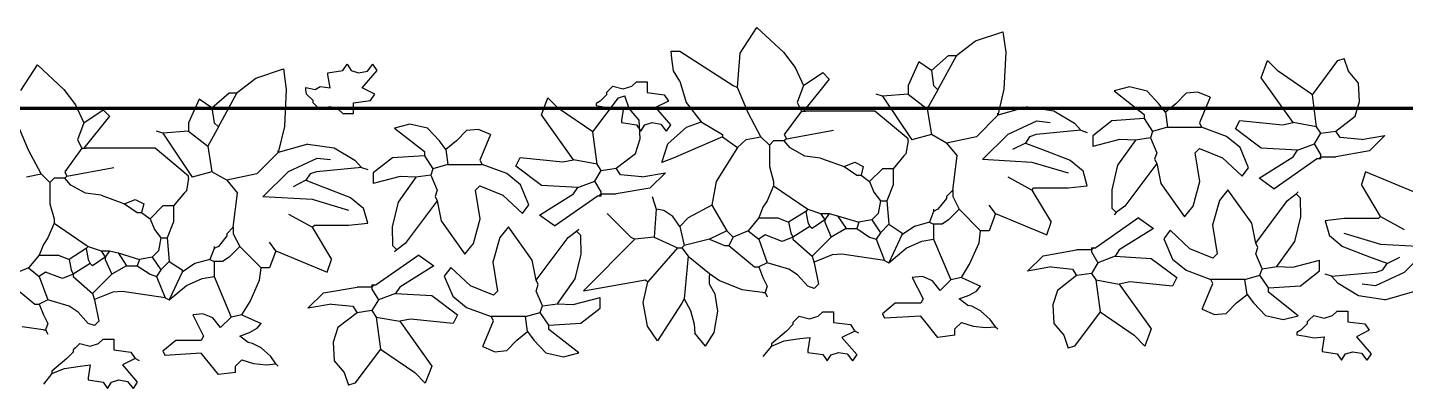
# Model space of a CAD drawing. Header units: inches. Extents: x 140.5 to 186.8, y 19 to 37.2.
# Drawn here: x 149.263 to 151.323, y 32.458 to 32.997 of the extents above; entities that cross this region are included whole.
import ezdxf

# ---------------------------------------------------------------- set-up
doc = ezdxf.new("R2010")
doc.units = ezdxf.units.IN
doc.header["$MEASUREMENT"] = 0
doc.layers.add('A-FLOR-FTPT', color=6, linetype='Continuous', lineweight=70)
doc.layers.add('VERDE_siepe', color=96, linetype='Continuous')

msp = doc.modelspace()

# ---------------------------------------------------------------- linework, layer by layer
at = {"layer": 'A-FLOR-FTPT'}
msp.add_line((154.5176, 32.8759), (145.4476, 32.8759), dxfattribs=at)
at = {"layer": 'VERDE_siepe'}
for p, q in [((150.3285, 32.9582), (150.3534, 32.9966)), ((150.3534, 32.9966), (150.393, 32.9598)), ((150.6522, 32.9552), (150.68, 32.9767)), ((150.68, 32.9767), (150.721, 32.9905)), ((150.721, 32.9905), (150.7254, 32.9598)), ((150.2253, 32.9612), (150.238, 32.9612)), ((150.226, 32.9506), (150.2253, 32.9612)), ((150.238, 32.9612), (150.3177, 32.9102)), ((150.3241, 32.907), (150.3285, 32.9582)), ((150.393, 32.9598), (150.4105, 32.9368)), ((150.6143, 32.9325), (150.6398, 32.9549)), ((150.6239, 32.9038), (150.6522, 32.9552)), ((150.6398, 32.9549), (150.6526, 32.9549)), ((150.7254, 32.9598), (150.7225, 32.9045)), ((149.253, 32.9027), (149.2779, 32.941)), ((149.2779, 32.941), (149.3175, 32.9042)), ((149.6045, 32.9211), (149.6455, 32.9349)), ((149.6455, 32.9349), (149.6499, 32.9042)), ((149.7122, 32.9291), (149.7345, 32.9323)), ((149.7345, 32.9323), (149.7409, 32.9418)), ((149.7409, 32.9418), (149.7471, 32.9326)), ((149.7471, 32.9326), (149.758, 32.9291)), ((149.758, 32.9291), (149.7711, 32.9314)), ((149.7632, 32.9068), (149.7855, 32.9323)), ((149.7711, 32.9314), (149.7792, 32.9418)), ((149.7855, 32.9323), (149.7792, 32.9418)), ((150.2289, 32.9322), (150.226, 32.9506)), ((150.238, 32.9166), (150.2289, 32.9322)), ((150.4105, 32.9368), (150.423, 32.9102)), ((150.5952, 32.9453), (150.5792, 32.9102)), ((150.6143, 32.9325), (150.5952, 32.9453)), ((150.6143, 32.9325), (150.6175, 32.9102)), ((151.107, 32.9217), (151.1165, 32.9473)), ((151.1325, 32.9313), (151.1165, 32.9473)), ((151.1835, 32.8962), (151.1325, 32.9313)), ((151.1835, 32.8962), (151.2218, 32.9473)), ((151.2218, 32.9473), (151.2313, 32.9505)), ((151.2377, 32.9313), (151.2313, 32.9505)), ((151.2526, 32.9136), (151.2377, 32.9313)), ((149.5767, 32.8996), (149.6045, 32.9211)), ((149.7122, 32.9259), (149.7122, 32.9291)), ((149.7154, 32.9068), (149.7122, 32.9259)), ((150.1662, 32.909), (150.1732, 32.9154)), ((150.1732, 32.9154), (150.1891, 32.9154)), ((150.1891, 32.9154), (150.1891, 32.8995)), ((150.238, 32.9166), (150.2476, 32.8847)), ((150.423, 32.9102), (150.4517, 32.9293)), ((150.4612, 32.9198), (150.423, 32.8719)), ((150.4517, 32.9293), (150.4612, 32.9198)), ((151.1548, 32.8548), (151.107, 32.9217)), ((151.2541, 32.886), (151.2526, 32.9136)), ((149.3175, 32.9042), (149.335, 32.8812)), ((149.5388, 32.877), (149.5643, 32.8993)), ((149.5484, 32.8483), (149.5767, 32.8996)), ((149.5643, 32.8993), (149.5771, 32.8993)), ((149.6499, 32.9042), (149.647, 32.849)), ((149.6789, 32.9038), (149.6789, 32.907)), ((149.6789, 32.907), (149.6933, 32.9042)), ((149.6803, 32.8972), (149.6789, 32.9038)), ((149.6899, 32.8876), (149.6803, 32.8972)), ((149.6933, 32.9042), (149.7003, 32.9086)), ((149.7003, 32.9086), (149.7154, 32.9068)), ((149.7823, 32.8972), (149.7632, 32.9068)), ((149.776, 32.8876), (149.7823, 32.8972)), ((150.0314, 32.8662), (150.041, 32.8917)), ((150.057, 32.8757), (150.041, 32.8917)), ((150.108, 32.8407), (150.1463, 32.8917)), ((150.1285, 32.8963), (150.119, 32.8867)), ((150.1317, 32.9027), (150.1285, 32.8995)), ((150.1285, 32.8995), (150.1285, 32.8963)), ((150.1317, 32.9027), (150.1381, 32.909)), ((150.1381, 32.909), (150.1536, 32.905)), ((150.1463, 32.8917), (150.1558, 32.8949)), ((150.1536, 32.905), (150.1662, 32.909)), ((150.1622, 32.8757), (150.1558, 32.8949)), ((150.1891, 32.8995), (150.2146, 32.8963)), ((150.2146, 32.8963), (150.221, 32.8867)), ((150.3177, 32.9102), (150.3241, 32.907)), ((150.3402, 32.8693), (150.3241, 32.907)), ((150.423, 32.9102), (150.4134, 32.8847)), ((150.541, 32.8943), (150.5314, 32.8974)), ((150.5792, 32.8974), (150.541, 32.8943)), ((150.541, 32.8943), (150.5847, 32.8288)), ((150.5792, 32.9102), (150.5792, 32.8974)), ((150.5792, 32.8974), (150.6079, 32.8751)), ((150.6239, 32.9038), (150.6079, 32.8751)), ((150.6175, 32.9102), (150.6239, 32.9038)), ((150.7225, 32.9045), (150.7132, 32.8656)), ((150.91, 32.9079), (150.8872, 32.9021)), ((150.8872, 32.9021), (150.9319, 32.867)), ((150.9364, 32.9017), (150.91, 32.9079)), ((150.9542, 32.8829), (150.9364, 32.9017)), ((150.9949, 32.8987), (150.9797, 32.8829)), ((151.0125, 32.9002), (150.9949, 32.8987)), ((151.0307, 32.8925), (151.0125, 32.9002)), ((151.0307, 32.8925), (151.0148, 32.8542)), ((151.1899, 32.8484), (151.1835, 32.8962)), ((149.335, 32.8812), (149.3475, 32.8546)), ((149.3475, 32.8546), (149.3762, 32.8738)), ((149.3762, 32.8738), (149.3857, 32.8642)), ((149.5197, 32.8897), (149.5037, 32.8546)), ((149.5388, 32.877), (149.5197, 32.8897)), ((149.5388, 32.877), (149.542, 32.8546)), ((149.6899, 32.8844), (149.6899, 32.8876)), ((149.6931, 32.8813), (149.6899, 32.8844)), ((149.6931, 32.8813), (149.6994, 32.8749)), ((149.6994, 32.8749), (149.715, 32.8789)), ((149.715, 32.8789), (149.7275, 32.8749)), ((149.7275, 32.8749), (149.7345, 32.8685)), ((149.7505, 32.8844), (149.776, 32.8876)), ((149.7505, 32.8685), (149.7505, 32.8844)), ((150.108, 32.8407), (150.057, 32.8757)), ((150.119, 32.8867), (150.1131, 32.8833)), ((150.1131, 32.8833), (150.1131, 32.8801)), ((150.1131, 32.8801), (150.1262, 32.8778)), ((150.1262, 32.8778), (150.1389, 32.8753)), ((150.1389, 32.8753), (150.154, 32.8772)), ((150.154, 32.8772), (150.1508, 32.858)), ((150.1771, 32.8581), (150.1622, 32.8757)), ((150.221, 32.8867), (150.2019, 32.8772)), ((150.2019, 32.8772), (150.2242, 32.8516)), ((150.2476, 32.8847), (150.2699, 32.856)), ((150.4198, 32.8719), (150.3943, 32.8368)), ((150.4134, 32.8847), (150.4198, 32.8719)), ((150.4198, 32.8719), (150.423, 32.8719)), ((150.423, 32.8719), (150.4262, 32.8719)), ((150.5295, 32.8719), (150.4262, 32.8719)), ((150.5792, 32.8305), (150.5295, 32.8719)), ((150.6079, 32.8751), (150.6143, 32.8368)), ((150.7578, 32.8783), (150.7132, 32.8656)), ((150.7578, 32.8783), (150.7971, 32.8723)), ((150.7971, 32.8723), (150.8279, 32.8539)), ((150.9638, 32.8702), (150.9542, 32.8829)), ((150.9797, 32.8829), (150.9638, 32.8702)), ((150.9638, 32.8702), (150.9669, 32.8479)), ((151.2473, 32.8643), (151.2541, 32.886)), ((149.2647, 32.8137), (149.2486, 32.8514)), ((149.3475, 32.8546), (149.3379, 32.8291)), ((149.3857, 32.8642), (149.3475, 32.8164)), ((149.5037, 32.8546), (149.5037, 32.8419)), ((149.542, 32.8546), (149.5484, 32.8483)), ((149.647, 32.849), (149.6377, 32.81)), ((149.7345, 32.8685), (149.7505, 32.8685)), ((149.8345, 32.8523), (149.8117, 32.8465)), ((149.8609, 32.8462), (149.8345, 32.8523)), ((150.0793, 32.7992), (150.0314, 32.8662)), ((150.1508, 32.858), (150.1508, 32.8548)), ((150.1508, 32.8548), (150.1732, 32.8516)), ((150.1732, 32.8516), (150.1796, 32.8421)), ((150.1786, 32.8305), (150.1771, 32.8581)), ((150.1796, 32.8421), (150.1858, 32.8514)), ((150.1858, 32.8514), (150.1967, 32.8548)), ((150.1967, 32.8548), (150.2097, 32.8525)), ((150.2097, 32.8525), (150.2178, 32.8421)), ((150.2242, 32.8516), (150.2178, 32.8421)), ((150.248, 32.8478), (150.2699, 32.856)), ((150.2699, 32.856), (150.3018, 32.8368)), ((150.3592, 32.8337), (150.3402, 32.8693)), ((150.7132, 32.8656), (150.6813, 32.8337)), ((150.7132, 32.8656), (150.7132, 32.8687)), ((150.7288, 32.8374), (150.7716, 32.8571)), ((150.7716, 32.8571), (150.7917, 32.8551)), ((150.8279, 32.8539), (150.8376, 32.8432)), ((150.884, 32.8574), (150.8553, 32.8351)), ((150.9319, 32.8606), (150.884, 32.8574)), ((150.9319, 32.867), (150.9319, 32.8606)), ((150.9319, 32.8606), (150.9446, 32.8415)), ((151.0148, 32.8542), (151.018, 32.8479)), ((151.0687, 32.8452), (151.0751, 32.858)), ((151.0751, 32.858), (151.1388, 32.8516)), ((151.1388, 32.8516), (151.1548, 32.8548)), ((151.1899, 32.8484), (151.1548, 32.8548)), ((151.2186, 32.842), (151.2473, 32.8643)), ((149.3379, 32.8291), (149.3443, 32.8164)), ((149.4655, 32.8387), (149.4559, 32.8419)), ((149.5037, 32.8419), (149.4655, 32.8387)), ((149.4655, 32.8387), (149.5092, 32.7732)), ((149.5037, 32.8419), (149.5324, 32.8196)), ((149.5484, 32.8483), (149.5324, 32.8196)), ((149.8117, 32.8465), (149.8564, 32.8114)), ((149.8787, 32.8274), (149.8609, 32.8462)), ((149.9194, 32.8431), (149.9042, 32.8274)), ((149.937, 32.8446), (149.9194, 32.8431)), ((149.9552, 32.8369), (149.937, 32.8446)), ((149.9552, 32.8369), (149.9393, 32.7987)), ((150.1144, 32.7928), (150.108, 32.8407)), ((150.1718, 32.8088), (150.1786, 32.8305)), ((150.2202, 32.8232), (150.248, 32.8478)), ((150.3018, 32.8337), (150.2284, 32.8018)), ((150.3018, 32.8368), (150.3018, 32.8337)), ((150.3018, 32.8337), (150.3241, 32.8177)), ((150.3241, 32.8177), (150.3373, 32.8294)), ((150.3373, 32.8294), (150.3592, 32.8337)), ((150.3592, 32.8337), (150.372, 32.8209)), ((150.3943, 32.8368), (150.3975, 32.8305)), ((150.3975, 32.8305), (150.3943, 32.8273)), ((150.3975, 32.8305), (150.4676, 32.8432)), ((150.5792, 32.8273), (150.5792, 32.8305)), ((150.6143, 32.8368), (150.5847, 32.8288)), ((150.6366, 32.8241), (150.6143, 32.8368)), ((150.6813, 32.8337), (150.6366, 32.8241)), ((150.6905, 32.7994), (150.7288, 32.8374)), ((150.761, 32.8337), (150.7546, 32.8241)), ((150.7706, 32.8368), (150.761, 32.8337)), ((150.8376, 32.8432), (150.7706, 32.8368)), ((150.8376, 32.8432), (150.8471, 32.84)), ((150.8553, 32.8351), (150.8553, 32.8192)), ((150.8954, 32.8296), (150.8553, 32.8192)), ((150.9191, 32.8287), (150.8924, 32.7913)), ((150.9191, 32.8287), (150.8954, 32.8296)), ((150.9414, 32.8319), (150.9191, 32.8287)), ((150.9446, 32.8415), (150.9414, 32.8319)), ((150.9414, 32.8319), (150.951, 32.8096)), ((150.9669, 32.8479), (150.9446, 32.8415)), ((150.9669, 32.8479), (151.018, 32.8479)), ((151.055, 32.8342), (151.018, 32.8479)), ((151.0755, 32.8174), (151.055, 32.8342)), ((151.107, 32.8165), (151.0687, 32.8452)), ((151.1867, 32.8229), (151.1962, 32.8388)), ((151.1962, 32.8388), (151.1899, 32.8484)), ((151.1962, 32.8388), (151.2186, 32.842)), ((151.2249, 32.8325), (151.2186, 32.842)), ((151.2568, 32.8293), (151.2249, 32.8325)), ((151.2568, 32.8293), (151.2921, 32.8354)), ((151.2921, 32.8354), (151.2687, 32.8124)), ((149.2837, 32.7781), (149.2647, 32.8137)), ((149.3443, 32.8164), (149.3188, 32.7813)), ((149.3443, 32.8164), (149.3475, 32.8164)), ((149.3475, 32.8164), (149.3507, 32.8164)), ((149.454, 32.8164), (149.3507, 32.8164)), ((149.5037, 32.7749), (149.454, 32.8164)), ((149.5324, 32.8196), (149.5388, 32.7813)), ((149.6377, 32.81), (149.6058, 32.7781)), ((149.6823, 32.8227), (149.6377, 32.81)), ((149.6377, 32.81), (149.6377, 32.8132)), ((149.6823, 32.8227), (149.7216, 32.8168)), ((149.7216, 32.8168), (149.7524, 32.7984)), ((149.8564, 32.8114), (149.8564, 32.8051)), ((149.8883, 32.8146), (149.8787, 32.8274)), ((149.9042, 32.8274), (149.8883, 32.8146)), ((149.8883, 32.8146), (149.8914, 32.7923)), ((150.1431, 32.7865), (150.1718, 32.8088)), ((150.2112, 32.7949), (150.2202, 32.8232)), ((150.3241, 32.8177), (150.2922, 32.7667)), ((150.3783, 32.8273), (150.372, 32.8209)), ((150.372, 32.8209), (150.372, 32.789)), ((150.3943, 32.8273), (150.3783, 32.8273)), ((150.4032, 32.8171), (150.3943, 32.8273)), ((150.4252, 32.8048), (150.4032, 32.8171)), ((150.5761, 32.8081), (150.5729, 32.805)), ((150.5792, 32.8273), (150.5761, 32.8081)), ((150.6366, 32.8241), (150.6526, 32.805)), ((150.7546, 32.8241), (150.7355, 32.8145)), ((150.7546, 32.8241), (150.7802, 32.8145)), ((150.7802, 32.8145), (150.8216, 32.7986)), ((150.951, 32.8096), (150.9478, 32.8)), ((151.0148, 32.816), (151.0084, 32.8096)), ((151.0154, 32.7667), (151.0084, 32.8096)), ((151.0148, 32.816), (151.0491, 32.802)), ((151.0881, 32.7873), (151.0755, 32.8174)), ((151.1612, 32.8133), (151.107, 32.8165)), ((151.1548, 32.8038), (151.1612, 32.8133)), ((151.1612, 32.8133), (151.1867, 32.8229)), ((151.1962, 32.8069), (151.1867, 32.8229)), ((151.2687, 32.8124), (151.2186, 32.8038)), ((149.322, 32.7749), (149.3921, 32.7877)), ((149.6533, 32.7819), (149.6961, 32.8016)), ((149.7621, 32.7877), (149.6951, 32.7813)), ((149.6961, 32.8016), (149.7162, 32.7995)), ((149.7524, 32.7984), (149.7621, 32.7877)), ((149.7621, 32.7877), (149.7716, 32.7845)), ((149.8085, 32.8019), (149.7798, 32.7795)), ((149.8564, 32.8051), (149.8085, 32.8019)), ((149.8564, 32.8051), (149.8691, 32.7859)), ((149.8914, 32.7923), (149.8691, 32.7859)), ((149.8914, 32.7923), (149.9425, 32.7923)), ((149.9393, 32.7987), (149.9425, 32.7923)), ((149.9795, 32.7787), (149.9425, 32.7923)), ((149.9932, 32.7896), (149.9996, 32.8024)), ((150.0314, 32.7609), (149.9932, 32.7896)), ((149.9996, 32.8024), (150.0633, 32.796)), ((150.0633, 32.796), (150.0793, 32.7992)), ((150.1144, 32.7928), (150.0793, 32.7992)), ((150.1207, 32.7833), (150.1144, 32.7928)), ((150.2284, 32.8018), (150.2112, 32.7949)), ((150.372, 32.789), (150.3783, 32.7667)), ((150.4485, 32.8018), (150.4252, 32.8048)), ((150.4485, 32.8018), (150.4836, 32.789)), ((150.4836, 32.789), (150.4995, 32.7954)), ((150.4836, 32.789), (150.5027, 32.7763)), ((150.4995, 32.7954), (150.5123, 32.789)), ((150.5123, 32.789), (150.5091, 32.7763)), ((150.5729, 32.805), (150.5569, 32.7858)), ((150.6462, 32.7539), (150.6526, 32.805)), ((150.7645, 32.7953), (150.6905, 32.7994)), ((150.819, 32.779), (150.7645, 32.7953)), ((150.8216, 32.7986), (150.8408, 32.7826)), ((150.8924, 32.7913), (150.8836, 32.7545)), ((150.951, 32.7936), (150.9032, 32.7299)), ((150.9478, 32.8), (150.951, 32.7936)), ((150.951, 32.7936), (150.9569, 32.7637)), ((151.0491, 32.802), (151.0786, 32.7745)), ((151.0786, 32.7745), (151.0881, 32.7873)), ((151.1038, 32.7719), (151.1548, 32.8038)), ((151.1261, 32.7559), (151.1899, 32.8006)), ((151.1931, 32.8006), (151.1899, 32.8006)), ((151.1931, 32.8006), (151.1962, 32.8038)), ((151.1962, 32.8006), (151.1931, 32.8006)), ((151.1962, 32.8038), (151.1962, 32.8069)), ((151.1962, 32.8006), (151.1962, 32.8038)), ((151.1962, 32.8038), (151.2186, 32.8038)), ((149.2618, 32.7738), (149.2837, 32.7781)), ((149.2837, 32.7781), (149.2965, 32.7653)), ((149.3028, 32.7717), (149.2965, 32.7653)), ((149.3188, 32.7717), (149.3028, 32.7717)), ((149.3188, 32.7813), (149.322, 32.7749)), ((149.322, 32.7749), (149.3188, 32.7717)), ((149.3277, 32.7615), (149.3188, 32.7717)), ((149.5037, 32.7717), (149.5006, 32.7526)), ((149.5037, 32.7717), (149.5037, 32.7749)), ((149.5388, 32.7813), (149.5092, 32.7732)), ((149.5611, 32.7685), (149.5388, 32.7813)), ((149.6058, 32.7781), (149.5611, 32.7685)), ((149.5611, 32.7685), (149.5771, 32.7494)), ((149.615, 32.7438), (149.6533, 32.7819)), ((149.6791, 32.7685), (149.66, 32.759)), ((149.6855, 32.7781), (149.6791, 32.7685)), ((149.6791, 32.7685), (149.7047, 32.759)), ((149.6951, 32.7813), (149.6855, 32.7781)), ((149.7798, 32.7795), (149.7798, 32.7636)), ((149.8199, 32.7741), (149.7798, 32.7636)), ((149.8436, 32.7732), (149.8169, 32.7357)), ((149.8436, 32.7732), (149.8199, 32.7741)), ((149.8659, 32.7763), (149.8436, 32.7732)), ((149.8691, 32.7859), (149.8659, 32.7763)), ((149.8659, 32.7763), (149.8755, 32.754)), ((150, 32.7618), (149.9795, 32.7787)), ((150.0857, 32.7578), (150.1112, 32.7673)), ((150.1112, 32.7673), (150.1207, 32.7833)), ((150.1207, 32.7514), (150.1112, 32.7673)), ((150.1207, 32.7833), (150.1431, 32.7865)), ((150.1494, 32.7769), (150.1431, 32.7865)), ((150.1813, 32.7737), (150.1494, 32.7769)), ((150.1813, 32.7737), (150.2166, 32.7798)), ((150.2166, 32.7798), (150.1932, 32.7568)), ((150.2922, 32.7667), (150.2859, 32.7316)), ((150.3783, 32.7667), (150.3783, 32.7603)), ((150.5027, 32.7763), (150.5091, 32.7763)), ((150.5091, 32.7763), (150.5218, 32.7667)), ((150.541, 32.7858), (150.5218, 32.7667)), ((150.5218, 32.7667), (150.5282, 32.7507)), ((150.5569, 32.7858), (150.541, 32.7858)), ((150.5569, 32.7858), (150.557, 32.7619)), ((150.7642, 32.7539), (150.7291, 32.7731)), ((150.8471, 32.7603), (150.8408, 32.7826)), ((151.0052, 32.7299), (151.0154, 32.7667)), ((151.1261, 32.7559), (151.1038, 32.7719)), ((151.2632, 32.7814), (151.2568, 32.7623)), ((151.3398, 32.7495), (151.2632, 32.7814)), ((149.2965, 32.7653), (149.2965, 32.7334)), ((149.3497, 32.7493), (149.3277, 32.7615)), ((149.373, 32.7462), (149.3497, 32.7493)), ((149.373, 32.7462), (149.4081, 32.7334)), ((149.4974, 32.7494), (149.4814, 32.7303)), ((149.5006, 32.7526), (149.4974, 32.7494)), ((149.5707, 32.6984), (149.5771, 32.7494)), ((149.7047, 32.759), (149.7461, 32.743)), ((149.8755, 32.754), (149.8723, 32.7445)), ((149.9393, 32.7604), (149.9329, 32.754)), ((149.9399, 32.7112), (149.9329, 32.754)), ((149.9393, 32.7604), (149.9736, 32.7464)), ((149.9736, 32.7464), (150.0031, 32.7189)), ((150.0126, 32.7317), (150, 32.7618)), ((150.0283, 32.7163), (150.0793, 32.7482)), ((150.0857, 32.7578), (150.0314, 32.7609)), ((150.0793, 32.7482), (150.0857, 32.7578)), ((150.1176, 32.745), (150.1207, 32.7482)), ((150.1207, 32.7482), (150.1207, 32.7514)), ((150.1207, 32.745), (150.1207, 32.7482)), ((150.1207, 32.7482), (150.1431, 32.7482)), ((150.1932, 32.7568), (150.1431, 32.7482)), ((150.3783, 32.7603), (150.3688, 32.738)), ((150.3783, 32.7603), (150.4294, 32.7252)), ((150.5282, 32.7507), (150.5378, 32.738)), ((150.557, 32.7619), (150.5474, 32.738)), ((150.6462, 32.7539), (150.6366, 32.7444)), ((150.6462, 32.7539), (150.6462, 32.7444)), ((150.7642, 32.7539), (150.7674, 32.7571)), ((150.7642, 32.7539), (150.7929, 32.7061)), ((150.7674, 32.7571), (150.8184, 32.7571)), ((150.8184, 32.7571), (150.8471, 32.7603)), ((150.8836, 32.7545), (150.884, 32.7267)), ((150.9569, 32.7637), (150.9925, 32.7139)), ((151.0573, 32.7545), (151.0445, 32.7385)), ((151.0929, 32.7047), (151.0573, 32.7545)), ((151.1466, 32.7385), (151.1593, 32.7481)), ((151.1593, 32.7481), (151.1625, 32.7513)), ((151.1657, 32.7417), (151.1593, 32.7481)), ((151.2855, 32.7145), (151.2568, 32.7623)), ((149.2965, 32.7334), (149.3028, 32.7111)), ((149.4081, 32.7334), (149.424, 32.7398)), ((149.4081, 32.7334), (149.4272, 32.7207)), ((149.424, 32.7398), (149.4368, 32.7334)), ((149.4368, 32.7334), (149.4336, 32.7207)), ((149.4655, 32.7303), (149.4463, 32.7111)), ((149.4814, 32.7303), (149.4655, 32.7303)), ((149.4814, 32.7303), (149.4815, 32.7063)), ((149.689, 32.7397), (149.615, 32.7438)), ((149.7435, 32.7234), (149.689, 32.7397)), ((149.7461, 32.743), (149.7652, 32.7271)), ((149.7716, 32.7047), (149.7652, 32.7271)), ((149.8169, 32.7357), (149.8081, 32.6989)), ((149.8755, 32.7381), (149.8277, 32.6743)), ((149.8723, 32.7445), (149.8755, 32.7381)), ((149.8755, 32.7381), (149.8814, 32.7081)), ((150.0031, 32.7189), (150.0126, 32.7317)), ((150.0506, 32.7004), (150.1144, 32.745)), ((150.1176, 32.745), (150.1144, 32.745)), ((150.1207, 32.745), (150.1176, 32.745)), ((150.1966, 32.7444), (150.2029, 32.7252)), ((150.2029, 32.7252), (150.1997, 32.6838)), ((150.2143, 32.7235), (150.2029, 32.7252)), ((150.2859, 32.7316), (150.2508, 32.7125)), ((150.2859, 32.7316), (150.3082, 32.6933)), ((150.3624, 32.7284), (150.356, 32.7125)), ((150.3688, 32.738), (150.3624, 32.7284)), ((150.4294, 32.7252), (150.4262, 32.722)), ((150.4294, 32.7252), (150.4485, 32.7189)), ((150.5378, 32.738), (150.5346, 32.7189)), ((150.5378, 32.738), (150.5474, 32.738)), ((150.5474, 32.738), (150.5505, 32.7029)), ((150.6175, 32.7252), (150.6175, 32.722)), ((150.6239, 32.7252), (150.6175, 32.722)), ((150.6366, 32.7412), (150.6239, 32.7252)), ((150.6366, 32.7444), (150.6366, 32.7412)), ((150.6558, 32.7252), (150.6398, 32.7093)), ((150.6462, 32.7444), (150.6558, 32.7252)), ((150.6558, 32.7252), (150.6877, 32.6933)), ((150.71, 32.7189), (150.7004, 32.7316)), ((150.884, 32.7267), (150.8904, 32.7203)), ((150.9032, 32.7299), (150.8904, 32.7203)), ((150.9925, 32.7139), (151.0052, 32.7299)), ((151.0445, 32.7385), (151.0343, 32.7017)), ((151.0988, 32.6747), (151.1466, 32.7385)), ((151.1661, 32.7139), (151.1657, 32.7417)), ((149.3028, 32.7047), (149.2933, 32.6824)), ((149.3028, 32.7111), (149.3028, 32.7047)), ((149.3028, 32.7047), (149.3539, 32.6697)), ((149.4272, 32.7207), (149.4336, 32.7207)), ((149.4336, 32.7207), (149.4463, 32.7111)), ((149.4463, 32.7111), (149.4527, 32.6952)), ((149.4815, 32.7063), (149.4719, 32.6824)), ((149.6887, 32.6984), (149.6536, 32.7175)), ((149.7429, 32.7016), (149.7716, 32.7047)), ((149.8814, 32.7081), (149.9169, 32.6584)), ((149.9297, 32.6743), (149.9399, 32.7112)), ((150.0506, 32.7004), (150.0283, 32.7163)), ((150.1296, 32.7189), (150.1647, 32.6838)), ((150.2275, 32.7143), (150.2143, 32.7235)), ((150.238, 32.6997), (150.2275, 32.7143)), ((150.2508, 32.7125), (150.238, 32.6997)), ((150.356, 32.7125), (150.3401, 32.6933)), ((150.356, 32.7125), (150.3847, 32.7125)), ((150.3847, 32.7125), (150.4007, 32.7061)), ((150.4262, 32.722), (150.4007, 32.7061)), ((150.4007, 32.7061), (150.4038, 32.6902)), ((150.4262, 32.722), (150.4294, 32.7061)), ((150.4294, 32.7061), (150.4325, 32.6997)), ((150.4549, 32.7093), (150.4357, 32.6965)), ((150.4485, 32.7189), (150.4549, 32.7093)), ((150.4485, 32.7189), (150.4612, 32.7189)), ((150.4612, 32.7189), (150.4549, 32.7093)), ((150.4549, 32.7093), (150.4549, 32.7061)), ((150.4549, 32.7061), (150.4644, 32.6838)), ((150.4612, 32.7189), (150.474, 32.7157)), ((150.474, 32.7157), (150.5059, 32.7061)), ((150.474, 32.7157), (150.4868, 32.6965)), ((150.5059, 32.7061), (150.5027, 32.6965)), ((150.525, 32.7093), (150.5059, 32.7061)), ((150.5346, 32.7189), (150.525, 32.7093)), ((150.525, 32.7093), (150.5378, 32.6902)), ((150.6111, 32.7061), (150.5888, 32.6997)), ((150.6175, 32.722), (150.6111, 32.7061)), ((150.6111, 32.7061), (150.6175, 32.7029)), ((150.6398, 32.7093), (150.6303, 32.7029)), ((150.71, 32.7189), (150.7004, 32.6933)), ((150.71, 32.7189), (150.7865, 32.687)), ((150.7865, 32.687), (150.7929, 32.7061)), ((150.9237, 32.7125), (150.8599, 32.6678)), ((150.8904, 32.7203), (150.8872, 32.7171)), ((150.9237, 32.7125), (150.946, 32.6965)), ((151.0988, 32.6747), (151.0929, 32.7047)), ((151.1573, 32.6771), (151.1661, 32.7139)), ((151.2313, 32.7113), (151.2026, 32.7081)), ((151.2026, 32.7081), (151.209, 32.6858)), ((151.2823, 32.7113), (151.2313, 32.7113)), ((151.2855, 32.7145), (151.2823, 32.7113)), ((151.2855, 32.7145), (151.3206, 32.6953)), ((149.4527, 32.6952), (149.4623, 32.6824)), ((149.5611, 32.6856), (149.5484, 32.6697)), ((149.5707, 32.6984), (149.5611, 32.6888)), ((149.5611, 32.6888), (149.5611, 32.6856)), ((149.5707, 32.6984), (149.5707, 32.6888)), ((149.5707, 32.6888), (149.5803, 32.6697)), ((149.6887, 32.6984), (149.6919, 32.7016)), ((149.6887, 32.6984), (149.7174, 32.6505)), ((149.6919, 32.7016), (149.7429, 32.7016)), ((149.8081, 32.6989), (149.8085, 32.6711)), ((149.9818, 32.6989), (149.969, 32.683)), ((150.0174, 32.6492), (149.9818, 32.6989)), ((150.0711, 32.683), (150.0838, 32.6925)), ((150.0838, 32.6925), (150.087, 32.6957)), ((150.0902, 32.6861), (150.0838, 32.6925)), ((150.0906, 32.6584), (150.0902, 32.6861)), ((150.238, 32.6997), (150.2444, 32.671)), ((150.3082, 32.6933), (150.2827, 32.6806)), ((150.3082, 32.6933), (150.3177, 32.6838)), ((150.3401, 32.6933), (150.3177, 32.6838)), ((150.3401, 32.6933), (150.356, 32.6806)), ((150.3656, 32.687), (150.356, 32.6806)), ((150.3911, 32.6774), (150.3656, 32.687)), ((150.4038, 32.6902), (150.407, 32.6838)), ((150.4325, 32.6997), (150.407, 32.6838)), ((150.4357, 32.6965), (150.4325, 32.6997)), ((150.4868, 32.6965), (150.4644, 32.6838)), ((150.4868, 32.6965), (150.5027, 32.6965)), ((150.5027, 32.6965), (150.5218, 32.6838)), ((150.5378, 32.6902), (150.5314, 32.6806)), ((150.5505, 32.7029), (150.5378, 32.6902)), ((150.5505, 32.7029), (150.5697, 32.6902)), ((150.5697, 32.687), (150.5505, 32.6455)), ((150.5888, 32.6997), (150.5697, 32.687)), ((150.5697, 32.6902), (150.5697, 32.687)), ((150.6303, 32.7029), (150.6175, 32.7029)), ((150.6175, 32.7029), (150.6175, 32.6806)), ((150.6853, 32.675), (150.6877, 32.6933)), ((150.7004, 32.6933), (150.6877, 32.6933)), ((150.946, 32.6965), (150.895, 32.6646)), ((150.9712, 32.6939), (150.9616, 32.6811)), ((151.0006, 32.6664), (150.9712, 32.6939)), ((151.0343, 32.7017), (151.0414, 32.6588)), ((151.2281, 32.6698), (151.209, 32.6858)), ((151.2308, 32.6894), (151.2853, 32.6731)), ((149.2869, 32.6729), (149.2805, 32.6569)), ((149.2933, 32.6824), (149.2869, 32.6729)), ((149.3507, 32.6665), (149.3252, 32.6505)), ((149.3539, 32.6697), (149.3507, 32.6665)), ((149.3507, 32.6665), (149.3539, 32.6505)), ((149.3539, 32.6697), (149.373, 32.6633)), ((149.4623, 32.6824), (149.4591, 32.6633)), ((149.4623, 32.6824), (149.4719, 32.6824)), ((149.4719, 32.6824), (149.475, 32.6473)), ((149.542, 32.6665), (149.5356, 32.6505)), ((149.542, 32.6697), (149.542, 32.6665)), ((149.5484, 32.6697), (149.542, 32.6665)), ((149.5803, 32.6697), (149.5643, 32.6537)), ((149.5803, 32.6697), (149.6122, 32.6378)), ((149.6345, 32.6633), (149.6249, 32.676)), ((149.8085, 32.6711), (149.8149, 32.6647)), ((149.8149, 32.6647), (149.8117, 32.6615)), ((149.8277, 32.6743), (149.8149, 32.6647)), ((149.917, 32.6584), (149.9297, 32.6743)), ((149.969, 32.683), (149.9588, 32.6461)), ((150.0233, 32.6192), (150.0711, 32.683)), ((150.171, 32.6806), (150.0941, 32.6036)), ((150.1647, 32.6838), (150.171, 32.6806)), ((150.1997, 32.6838), (150.171, 32.6806)), ((150.2348, 32.6678), (150.1902, 32.6168)), ((150.1997, 32.6838), (150.2348, 32.6678)), ((150.2348, 32.6678), (150.2412, 32.6678)), ((150.2444, 32.671), (150.2412, 32.6678)), ((150.2412, 32.6678), (150.2508, 32.6551)), ((150.2827, 32.6806), (150.2444, 32.671)), ((150.2827, 32.6806), (150.305, 32.671)), ((150.305, 32.671), (150.3114, 32.671)), ((150.3177, 32.6838), (150.3114, 32.671)), ((150.3114, 32.671), (150.3496, 32.6391)), ((150.356, 32.6806), (150.3688, 32.6455)), ((150.407, 32.6838), (150.3911, 32.6774)), ((150.407, 32.6838), (150.407, 32.6806)), ((150.407, 32.6806), (150.4357, 32.6551)), ((150.4644, 32.6838), (150.4357, 32.6551)), ((150.5218, 32.6838), (150.5314, 32.6806)), ((150.5314, 32.6806), (150.5442, 32.6487)), ((150.5505, 32.6455), (150.5763, 32.6671)), ((150.5763, 32.6671), (150.5997, 32.6775)), ((150.5997, 32.6775), (150.6175, 32.6806)), ((150.6175, 32.6806), (150.643, 32.62)), ((150.6712, 32.6431), (150.6853, 32.675)), ((150.781, 32.656), (150.8312, 32.6646)), ((150.8535, 32.6646), (150.8312, 32.6646)), ((150.8535, 32.6678), (150.8567, 32.6678)), ((150.8535, 32.6678), (150.8535, 32.6646)), ((150.8567, 32.6678), (150.8535, 32.6646)), ((150.8535, 32.6646), (150.8535, 32.6615)), ((150.8567, 32.6678), (150.8599, 32.6678)), ((150.895, 32.6646), (150.8886, 32.6551)), ((150.9616, 32.6811), (150.9743, 32.651)), ((151.035, 32.6524), (151.0006, 32.6664)), ((151.1019, 32.6684), (151.0988, 32.6747)), ((151.0988, 32.6588), (151.1019, 32.6684)), ((151.1306, 32.6397), (151.1573, 32.6771)), ((151.2696, 32.6539), (151.2281, 32.6698)), ((151.2853, 32.6731), (151.3592, 32.669)), ((151.3592, 32.669), (151.321, 32.631)), ((149.2805, 32.6569), (149.2646, 32.6378)), ((149.2805, 32.6569), (149.3092, 32.6569)), ((149.3092, 32.6569), (149.3252, 32.6505)), ((149.3252, 32.6505), (149.3283, 32.6346)), ((149.357, 32.6442), (149.3315, 32.6282)), ((149.3539, 32.6505), (149.357, 32.6442)), ((149.3602, 32.641), (149.357, 32.6442)), ((149.3794, 32.6537), (149.3602, 32.641)), ((149.373, 32.6633), (149.3794, 32.6537)), ((149.373, 32.6633), (149.3857, 32.6633)), ((149.3857, 32.6633), (149.3794, 32.6537)), ((149.3794, 32.6537), (149.3794, 32.6505)), ((149.3794, 32.6505), (149.3889, 32.6282)), ((149.3857, 32.6633), (149.3985, 32.6601)), ((149.3985, 32.6601), (149.4304, 32.6505)), ((149.3985, 32.6601), (149.4113, 32.641)), ((149.4304, 32.6505), (149.4272, 32.641)), ((149.4495, 32.6537), (149.4304, 32.6505)), ((149.4591, 32.6633), (149.4495, 32.6537)), ((149.4495, 32.6537), (149.4623, 32.6346)), ((149.475, 32.6473), (149.4623, 32.6346)), ((149.475, 32.6473), (149.4942, 32.6346)), ((149.5133, 32.6442), (149.4942, 32.6314)), ((149.5356, 32.6505), (149.5133, 32.6442)), ((149.5356, 32.6505), (149.542, 32.6473)), ((149.5548, 32.6473), (149.542, 32.6473)), ((149.542, 32.6473), (149.542, 32.625)), ((149.5643, 32.6537), (149.5548, 32.6473)), ((149.6345, 32.6633), (149.6249, 32.6378)), ((149.6345, 32.6633), (149.711, 32.6314)), ((149.711, 32.6314), (149.7174, 32.6505)), ((149.8482, 32.6569), (149.7844, 32.6123)), ((149.8482, 32.6569), (149.8705, 32.641)), ((149.9588, 32.6461), (149.9658, 32.6032)), ((150.0233, 32.6192), (150.0174, 32.6492)), ((150.0818, 32.6216), (150.0906, 32.6584)), ((150.2508, 32.6551), (150.2444, 32.5913)), ((150.2508, 32.6551), (150.2827, 32.6296)), ((150.3688, 32.6455), (150.356, 32.6391)), ((150.4011, 32.6359), (150.3688, 32.6455)), ((150.4357, 32.6551), (150.4389, 32.6455)), ((150.4659, 32.657), (150.4387, 32.6462)), ((150.4389, 32.6455), (150.4453, 32.6136)), ((150.4804, 32.6583), (150.4659, 32.657)), ((150.5442, 32.6487), (150.4804, 32.6583)), ((150.5442, 32.6487), (150.5505, 32.6455)), ((150.659, 32.6232), (150.6712, 32.6431)), ((150.7576, 32.633), (150.781, 32.656)), ((150.8535, 32.6615), (150.8631, 32.6455)), ((150.8631, 32.6455), (150.8535, 32.6296)), ((150.8886, 32.6551), (150.8631, 32.6455)), ((150.8886, 32.6551), (150.9428, 32.6519)), ((150.9428, 32.6519), (150.9811, 32.6232)), ((150.9743, 32.651), (150.9948, 32.6342)), ((151.035, 32.6524), (151.0414, 32.6588)), ((151.1083, 32.6365), (151.0988, 32.6588)), ((151.1544, 32.6388), (151.1944, 32.6492)), ((151.1944, 32.6333), (151.1944, 32.6492)), ((151.2951, 32.6443), (151.2696, 32.6539)), ((151.2887, 32.6347), (151.2951, 32.6443)), ((151.2951, 32.6443), (151.3142, 32.6539)), ((149.2646, 32.6378), (149.2422, 32.6282)), ((149.2646, 32.6378), (149.2805, 32.625)), ((149.2901, 32.6314), (149.2805, 32.625)), ((149.2805, 32.625), (149.2933, 32.5899)), ((149.3156, 32.6218), (149.2901, 32.6314)), ((149.3315, 32.6282), (149.3156, 32.6218)), ((149.3283, 32.6346), (149.3315, 32.6282)), ((149.3315, 32.6282), (149.3315, 32.625)), ((149.3315, 32.625), (149.3602, 32.5995)), ((149.3889, 32.6282), (149.3602, 32.5995)), ((149.4113, 32.641), (149.3889, 32.6282)), ((149.4113, 32.641), (149.4272, 32.641)), ((149.4272, 32.641), (149.4463, 32.6282)), ((149.4463, 32.6282), (149.4559, 32.625)), ((149.4623, 32.6346), (149.4559, 32.625)), ((149.4559, 32.625), (149.4687, 32.5931)), ((149.4942, 32.6314), (149.475, 32.5899)), ((149.4942, 32.6346), (149.4942, 32.6314)), ((149.5242, 32.6219), (149.542, 32.625)), ((149.542, 32.625), (149.5675, 32.5644)), ((149.6098, 32.6195), (149.6122, 32.6378)), ((149.6249, 32.6378), (149.6122, 32.6378)), ((149.8705, 32.641), (149.8195, 32.6091)), ((149.8957, 32.6383), (149.8861, 32.6256)), ((149.8861, 32.6256), (149.8988, 32.5955)), ((149.9251, 32.6108), (149.8957, 32.6383)), ((150.2827, 32.6296), (150.2827, 32.6264)), ((150.2827, 32.6296), (150.2976, 32.6188)), ((150.2827, 32.6136), (150.2827, 32.6264)), ((150.3496, 32.6391), (150.356, 32.6391)), ((150.356, 32.6391), (150.3624, 32.6232)), ((150.3624, 32.6232), (150.3688, 32.6104)), ((150.4142, 32.6274), (150.4011, 32.6359)), ((150.4294, 32.6104), (150.4142, 32.6274)), ((150.6009, 32.6247), (150.5856, 32.6232)), ((150.5856, 32.6232), (150.6016, 32.5913)), ((150.6156, 32.6186), (150.6009, 32.6247)), ((150.659, 32.6232), (150.643, 32.62)), ((150.659, 32.6232), (150.6877, 32.6104)), ((150.7929, 32.6391), (150.7576, 32.633)), ((150.7929, 32.6391), (150.8248, 32.6359)), ((150.8312, 32.6264), (150.8025, 32.604)), ((150.8248, 32.6359), (150.8312, 32.6264)), ((150.8535, 32.6296), (150.8312, 32.6264)), ((150.8535, 32.6296), (150.8599, 32.62)), ((150.9811, 32.6232), (150.9747, 32.6104)), ((150.9948, 32.6342), (151.0318, 32.6205)), ((151.0828, 32.6205), (151.1051, 32.6269)), ((151.1051, 32.6269), (151.1083, 32.6365)), ((151.1179, 32.6078), (151.1051, 32.6269)), ((151.1083, 32.6365), (151.1306, 32.6397)), ((151.1306, 32.6397), (151.1544, 32.6388)), ((151.1657, 32.611), (151.1944, 32.6333)), ((151.2122, 32.6252), (151.2026, 32.6283)), ((151.2122, 32.6252), (151.2792, 32.6315)), ((151.2219, 32.6145), (151.2122, 32.6252)), ((151.321, 32.631), (151.2781, 32.6112)), ((151.2792, 32.6315), (151.2887, 32.6347)), ((149.2359, 32.6155), (149.2741, 32.5836)), ((149.4049, 32.6027), (149.3904, 32.6015)), ((149.4687, 32.5931), (149.4049, 32.6027)), ((149.475, 32.5899), (149.5008, 32.6115)), ((149.5008, 32.6115), (149.5242, 32.6219)), ((149.5957, 32.5876), (149.6098, 32.6195)), ((149.7055, 32.6004), (149.7557, 32.6091)), ((149.778, 32.6091), (149.7557, 32.6091)), ((149.778, 32.6123), (149.7812, 32.6123)), ((149.778, 32.6123), (149.778, 32.6091)), ((149.7812, 32.6123), (149.778, 32.6091)), ((149.778, 32.6091), (149.778, 32.6059)), ((149.778, 32.6059), (149.7876, 32.5899)), ((149.7812, 32.6123), (149.7844, 32.6123)), ((149.8195, 32.6091), (149.8131, 32.5995)), ((149.9595, 32.5969), (149.9251, 32.6108)), ((149.9595, 32.5969), (149.9658, 32.6032)), ((150.0264, 32.6128), (150.0233, 32.6192)), ((150.0233, 32.6032), (150.0264, 32.6128)), ((150.0328, 32.5809), (150.0233, 32.6032)), ((150.0551, 32.5841), (150.0818, 32.6216)), ((150.0941, 32.6036), (150.187, 32.62)), ((150.1832, 32.5863), (150.1902, 32.6168)), ((150.187, 32.62), (150.1902, 32.6168)), ((150.291, 32.5983), (150.2827, 32.6136)), ((150.2976, 32.6188), (150.3308, 32.6057)), ((150.3308, 32.6057), (150.3656, 32.6009)), ((150.3688, 32.6104), (150.3656, 32.6009)), ((150.4389, 32.6072), (150.4294, 32.6104)), ((150.4453, 32.6136), (150.4389, 32.6072)), ((150.6271, 32.604), (150.6156, 32.6186)), ((150.643, 32.62), (150.6271, 32.604)), ((150.6706, 32.5971), (150.6817, 32.6032)), ((150.6817, 32.6032), (150.6877, 32.6104)), ((150.8025, 32.604), (150.7957, 32.5824)), ((150.8599, 32.62), (150.895, 32.6136)), ((150.8599, 32.62), (150.8663, 32.5722)), ((150.9109, 32.6168), (150.895, 32.6136)), ((150.895, 32.6136), (150.9428, 32.5466)), ((150.9747, 32.6104), (150.9109, 32.6168)), ((151.019, 32.5759), (151.035, 32.6142)), ((151.035, 32.6142), (151.0318, 32.6205)), ((151.0828, 32.6205), (151.0318, 32.6205)), ((151.086, 32.5982), (151.0828, 32.6205)), ((151.1179, 32.6078), (151.1657, 32.611)), ((151.1179, 32.6014), (151.1179, 32.6078)), ((151.2526, 32.5961), (151.2219, 32.6145)), ((151.2781, 32.6112), (151.258, 32.6133)), ((151.2919, 32.5901), (151.3366, 32.6028)), ((149.2741, 32.5836), (149.2805, 32.5836)), ((149.2933, 32.5899), (149.2805, 32.5836)), ((149.2805, 32.5836), (149.2869, 32.5676)), ((149.3256, 32.5804), (149.2933, 32.5899)), ((149.3602, 32.5995), (149.3634, 32.5899)), ((149.3904, 32.6015), (149.3632, 32.5906)), ((149.3634, 32.5899), (149.3698, 32.558)), ((149.4687, 32.5931), (149.475, 32.5899)), ((149.5835, 32.5676), (149.5957, 32.5876)), ((149.6821, 32.5774), (149.7055, 32.6004)), ((149.7174, 32.5836), (149.6821, 32.5774)), ((149.7174, 32.5836), (149.7493, 32.5804)), ((149.7876, 32.5899), (149.778, 32.574)), ((149.8131, 32.5995), (149.7876, 32.5899)), ((149.8131, 32.5995), (149.8673, 32.5963)), ((149.8673, 32.5963), (149.9056, 32.5676)), ((149.8988, 32.5955), (149.9193, 32.5786)), ((150.0328, 32.5809), (150.0551, 32.5841)), ((150.0551, 32.5841), (150.0789, 32.5832)), ((150.0789, 32.5832), (150.1189, 32.5937)), ((150.1189, 32.5777), (150.1189, 32.5937)), ((150.1897, 32.5509), (150.1832, 32.5863)), ((150.2412, 32.5849), (150.2048, 32.5286)), ((150.2444, 32.5913), (150.2412, 32.5849)), ((150.2444, 32.5913), (150.254, 32.5743)), ((150.2949, 32.5732), (150.291, 32.5983)), ((150.3624, 32.6009), (150.3656, 32.6009)), ((150.3656, 32.6009), (150.3688, 32.5945)), ((150.5601, 32.5849), (150.541, 32.569)), ((150.5984, 32.5849), (150.5601, 32.5849)), ((150.6016, 32.5913), (150.5984, 32.5849)), ((150.6558, 32.5913), (150.6706, 32.5971)), ((150.6685, 32.5817), (150.6558, 32.5913)), ((150.6747, 32.5805), (150.6685, 32.5817)), ((150.7957, 32.5824), (150.7971, 32.5548)), ((151.0548, 32.5697), (151.0701, 32.5855)), ((151.0701, 32.5855), (151.086, 32.5982)), ((151.086, 32.5982), (151.0956, 32.5855)), ((151.0956, 32.5855), (151.1134, 32.5667)), ((151.1625, 32.5663), (151.1179, 32.6014)), ((151.2919, 32.5901), (151.2526, 32.5961)), ((149.2869, 32.5676), (149.2933, 32.5549)), ((149.3387, 32.5718), (149.3256, 32.5804)), ((149.3539, 32.5549), (149.3387, 32.5718)), ((149.5254, 32.5691), (149.5101, 32.5676)), ((149.5101, 32.5676), (149.5261, 32.5357)), ((149.54, 32.563), (149.5254, 32.5691)), ((149.5516, 32.5485), (149.54, 32.563)), ((149.5675, 32.5644), (149.5516, 32.5485)), ((149.5835, 32.5676), (149.5675, 32.5644)), ((149.5835, 32.5676), (149.6122, 32.5549)), ((149.7557, 32.5708), (149.727, 32.5485)), ((149.7493, 32.5804), (149.7557, 32.5708)), ((149.778, 32.574), (149.7557, 32.5708)), ((149.778, 32.574), (149.7844, 32.5644)), ((149.7844, 32.5644), (149.8195, 32.558)), ((149.7844, 32.5644), (149.7908, 32.5166)), ((149.8354, 32.5612), (149.8195, 32.558)), ((149.8992, 32.5549), (149.8354, 32.5612)), ((149.9056, 32.5676), (149.8992, 32.5549)), ((149.9193, 32.5786), (149.9563, 32.565)), ((149.9595, 32.5586), (149.9563, 32.565)), ((150.0073, 32.565), (149.9563, 32.565)), ((150.0073, 32.565), (150.0296, 32.5713)), ((150.0105, 32.5426), (150.0073, 32.565)), ((150.0296, 32.5713), (150.0328, 32.5809)), ((150.0424, 32.5522), (150.0296, 32.5713)), ((150.0902, 32.5554), (150.1189, 32.5777)), ((150.254, 32.5743), (150.2594, 32.5537)), ((150.2894, 32.5412), (150.2949, 32.5732)), ((150.4102, 32.5594), (150.4166, 32.5658)), ((150.4166, 32.5658), (150.4321, 32.5617)), ((150.4321, 32.5617), (150.4447, 32.5657)), ((150.4447, 32.5657), (150.4517, 32.5722)), ((150.4517, 32.5722), (150.4676, 32.5722)), ((150.4676, 32.5722), (150.4676, 32.5562)), ((150.541, 32.569), (150.5442, 32.5626)), ((150.5984, 32.5658), (150.5442, 32.5626)), ((150.6239, 32.5339), (150.5984, 32.5658)), ((150.6876, 32.5738), (150.6747, 32.5805)), ((150.7022, 32.5609), (150.6876, 32.5738)), ((150.71, 32.5498), (150.7022, 32.5609)), ((150.8663, 32.5722), (150.828, 32.5211)), ((150.8663, 32.5722), (150.9173, 32.5371)), ((151.019, 32.5759), (151.0372, 32.5682)), ((151.0372, 32.5682), (151.0548, 32.5697)), ((151.1134, 32.5667), (151.1397, 32.5605)), ((151.1397, 32.5605), (151.1625, 32.5663)), ((151.1791, 32.5605), (151.1759, 32.5573)), ((151.1791, 32.5605), (151.1855, 32.5669)), ((151.1855, 32.5669), (151.201, 32.5628)), ((151.201, 32.5628), (151.2136, 32.5668)), ((151.2136, 32.5668), (151.2206, 32.5733)), ((151.2206, 32.5733), (151.2365, 32.5733)), ((151.2365, 32.5733), (151.2365, 32.5573)), ((149.2553, 32.5501), (149.2901, 32.5453)), ((149.2869, 32.5453), (149.2901, 32.5453)), ((149.2933, 32.5549), (149.2901, 32.5453)), ((149.2901, 32.5453), (149.2933, 32.5389)), ((149.3634, 32.5517), (149.3539, 32.5549)), ((149.3698, 32.558), (149.3634, 32.5517)), ((149.5803, 32.5357), (149.5951, 32.5415)), ((149.5951, 32.5415), (149.6062, 32.5477)), ((149.6062, 32.5477), (149.6122, 32.5549)), ((149.727, 32.5485), (149.7202, 32.5268)), ((149.8195, 32.558), (149.8673, 32.4911)), ((149.9435, 32.5203), (149.9595, 32.5586)), ((149.9946, 32.5299), (150.0105, 32.5426)), ((150.0105, 32.5426), (150.0201, 32.5299)), ((150.0424, 32.5522), (150.0902, 32.5554)), ((150.0424, 32.5458), (150.0424, 32.5522)), ((150.087, 32.5108), (150.0424, 32.5458)), ((150.2048, 32.5286), (150.1897, 32.5509)), ((150.2594, 32.5537), (150.2603, 32.5403)), ((150.2763, 32.5211), (150.2603, 32.5403)), ((150.2763, 32.5211), (150.2894, 32.5412)), ((150.3975, 32.5435), (150.3751, 32.5243)), ((150.407, 32.553), (150.3975, 32.5435)), ((150.4102, 32.5594), (150.407, 32.5562)), ((150.407, 32.5562), (150.407, 32.553)), ((150.4676, 32.5562), (150.4931, 32.553)), ((150.4995, 32.5435), (150.4804, 32.5339)), ((150.4931, 32.553), (150.4995, 32.5435)), ((150.5059, 32.5403), (150.4995, 32.5435)), ((150.6494, 32.5466), (150.659, 32.5562)), ((150.6494, 32.5371), (150.6494, 32.5466)), ((150.659, 32.5562), (150.6765, 32.5505)), ((150.6765, 32.5505), (150.6952, 32.5486)), ((150.6952, 32.5486), (150.71, 32.5498)), ((150.71, 32.5498), (150.7132, 32.5466)), ((150.7971, 32.5548), (150.8121, 32.5371)), ((150.9428, 32.5466), (150.9332, 32.5211)), ((151.1663, 32.5446), (151.1605, 32.5411)), ((151.1605, 32.5411), (151.1605, 32.5379)), ((151.1759, 32.5541), (151.1663, 32.5446)), ((151.1759, 32.5573), (151.1759, 32.5541)), ((151.2365, 32.5573), (151.262, 32.5541)), ((151.2684, 32.5446), (151.2493, 32.535)), ((151.262, 32.5541), (151.2684, 32.5446)), ((149.3347, 32.5184), (149.3411, 32.5247)), ((149.3411, 32.5247), (149.3566, 32.5207)), ((149.3566, 32.5207), (149.3692, 32.5247)), ((149.3692, 32.5247), (149.3762, 32.5311)), ((149.3762, 32.5311), (149.3921, 32.5311)), ((149.3921, 32.5311), (149.3921, 32.5152)), ((149.4846, 32.5293), (149.4655, 32.5134)), ((149.5229, 32.5293), (149.4846, 32.5293)), ((149.5261, 32.5357), (149.5229, 32.5293)), ((149.593, 32.5262), (149.5803, 32.5357)), ((149.5992, 32.525), (149.593, 32.5262)), ((149.6121, 32.5182), (149.5992, 32.525)), ((149.7202, 32.5268), (149.7216, 32.4992)), ((149.9435, 32.5203), (149.9617, 32.5126)), ((149.9793, 32.5142), (149.9946, 32.5299)), ((150.0201, 32.5299), (150.0379, 32.5111)), ((150.3751, 32.5211), (150.3624, 32.5052)), ((150.3751, 32.5211), (150.394, 32.5286)), ((150.3751, 32.5243), (150.3751, 32.5211)), ((150.394, 32.5286), (150.4174, 32.5321)), ((150.4174, 32.5321), (150.4325, 32.5339)), ((150.4325, 32.5339), (150.4294, 32.5148)), ((150.4804, 32.5339), (150.5027, 32.5084)), ((150.6494, 32.5371), (150.6239, 32.5339)), ((150.8121, 32.5371), (150.8184, 32.5179)), ((150.828, 32.5211), (150.8184, 32.5179)), ((150.9173, 32.5371), (150.9332, 32.5211)), ((151.1605, 32.5379), (151.1735, 32.5356)), ((151.1735, 32.5356), (151.1863, 32.5332)), ((151.1863, 32.5332), (151.2014, 32.535)), ((151.2014, 32.535), (151.1982, 32.5159)), ((151.2493, 32.535), (151.2716, 32.5095)), ((149.322, 32.5024), (149.2996, 32.4833)), ((149.3315, 32.512), (149.322, 32.5024)), ((149.3347, 32.5184), (149.3315, 32.5152)), ((149.3315, 32.5152), (149.3315, 32.512)), ((149.3921, 32.5152), (149.4176, 32.512)), ((149.424, 32.5024), (149.4049, 32.4928)), ((149.4176, 32.512), (149.424, 32.5024)), ((149.4304, 32.4992), (149.424, 32.5024)), ((149.4655, 32.5134), (149.4687, 32.507)), ((149.5229, 32.5102), (149.4687, 32.507)), ((149.5484, 32.4783), (149.5229, 32.5102)), ((149.5739, 32.4911), (149.5835, 32.5006)), ((149.5835, 32.5006), (149.601, 32.4949)), ((149.6267, 32.5053), (149.6121, 32.5182)), ((149.6345, 32.4943), (149.6267, 32.5053)), ((149.7216, 32.4992), (149.7365, 32.4815)), ((149.7908, 32.5166), (149.7525, 32.4656)), ((149.7908, 32.5166), (149.8418, 32.4815)), ((149.9617, 32.5126), (149.9793, 32.5142)), ((150.0379, 32.5111), (150.0642, 32.505)), ((150.0642, 32.505), (150.087, 32.5108)), ((150.4294, 32.5148), (150.4294, 32.5116)), ((150.4294, 32.5116), (150.4517, 32.5084)), ((150.4517, 32.5084), (150.4581, 32.4988)), ((150.4581, 32.4988), (150.4643, 32.5081)), ((150.4643, 32.5081), (150.4752, 32.5115)), ((150.4752, 32.5115), (150.4883, 32.5092)), ((150.4883, 32.5092), (150.4963, 32.4988)), ((150.5027, 32.5084), (150.4963, 32.4988)), ((151.1982, 32.5159), (151.1982, 32.5127)), ((151.1982, 32.5127), (151.2206, 32.5095)), ((151.2206, 32.5095), (151.2269, 32.4999)), ((151.2269, 32.4999), (151.2332, 32.5092)), ((151.2332, 32.5092), (151.2441, 32.5126)), ((151.2441, 32.5126), (151.2571, 32.5103)), ((151.2571, 32.5103), (151.2652, 32.4999)), ((151.2716, 32.5095), (151.2652, 32.4999)), ((149.2996, 32.4801), (149.2869, 32.4641)), ((149.2996, 32.4801), (149.3185, 32.4876)), ((149.2996, 32.4833), (149.2996, 32.4801)), ((149.3185, 32.4876), (149.3419, 32.491)), ((149.3419, 32.491), (149.357, 32.4928)), ((149.357, 32.4928), (149.3539, 32.4737)), ((149.4049, 32.4928), (149.4272, 32.4673)), ((149.5739, 32.4815), (149.5484, 32.4783)), ((149.5739, 32.4815), (149.5739, 32.4911)), ((149.601, 32.4949), (149.6197, 32.493)), ((149.6197, 32.493), (149.6345, 32.4943)), ((149.6345, 32.4943), (149.6377, 32.4911)), ((149.7365, 32.4815), (149.7429, 32.4624)), ((149.8418, 32.4815), (149.8577, 32.4656)), ((149.8673, 32.4911), (149.8577, 32.4656)), ((149.3539, 32.4737), (149.3539, 32.4705)), ((149.3539, 32.4705), (149.3762, 32.4673)), ((149.3762, 32.4673), (149.3826, 32.4578)), ((149.3826, 32.4578), (149.3888, 32.467)), ((149.3888, 32.467), (149.3997, 32.4705)), ((149.3997, 32.4705), (149.4128, 32.4682)), ((149.4128, 32.4682), (149.4208, 32.4578)), ((149.4272, 32.4673), (149.4208, 32.4578)), ((149.7525, 32.4656), (149.7429, 32.4624))]:
    msp.add_line(p, q, dxfattribs=at)
for centre in [(150.5295, 32.8719), (149.454, 32.8164)]:
    msp.add_arc(centre, 0.000000399, 49.844, 89.647, dxfattribs=at)

doc.saveas('drawing.dxf')
